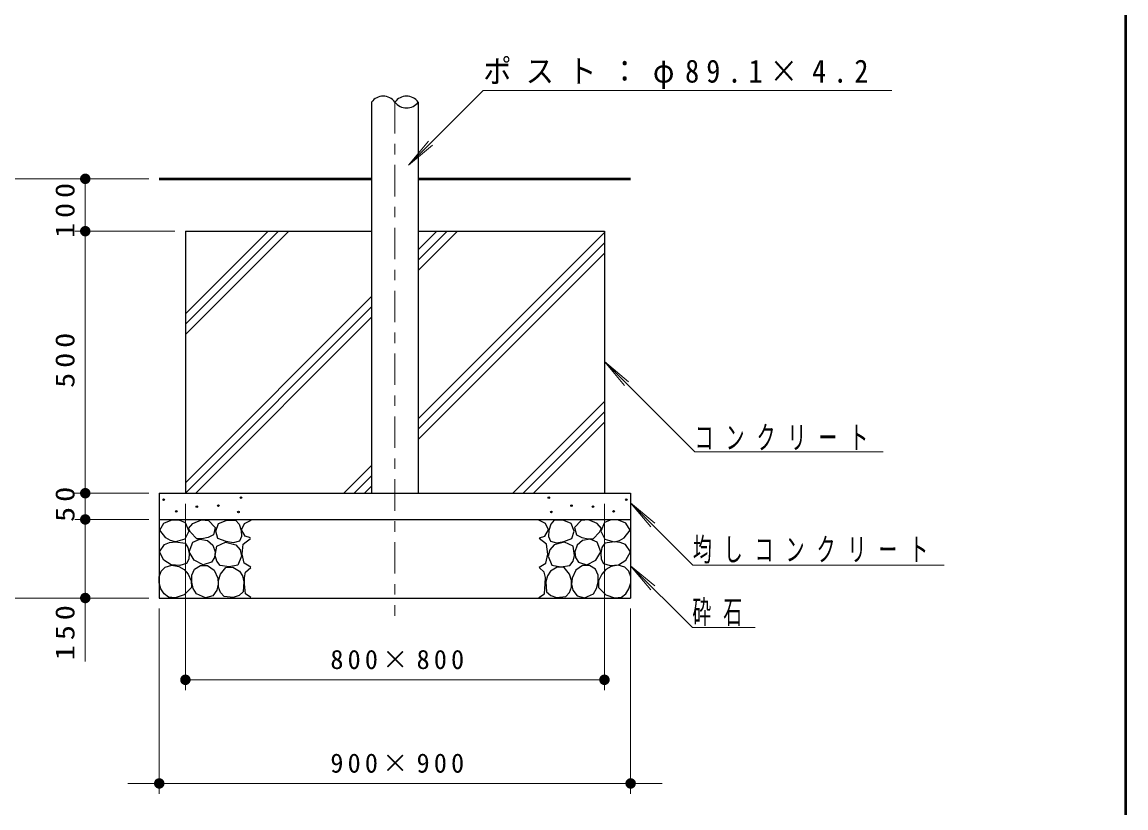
# Model space of a CAD drawing. Units: millimetres on the paper, with parts at other scales. Extents: x -385 to 0, y 0 to 267.
# Drawn here: x -105.4 to 0, y 58.5 to 133.5 of the extents above; entities that cross this region are included whole.
import ezdxf

# ---------------------------------------------------------------- set-up
doc = ezdxf.new("R2010")
doc.units = ezdxf.units.MM
doc.linetypes.add('USER2', pattern=[6, 3, -1, 1, -1])
doc.layers.add('LY_1', color=7, linetype='Continuous', lineweight=13)
doc.styles.add('ＭＳ ゴシック', font='')
doc.styles.get('ＭＳ ゴシック').set_extended_font_data('MS Gothic')

# ---------------------------------------------------------------- blocks, each defined once
blk = doc.blocks.new('filled_dot')
at = {"color": 0, "linetype": 'Continuous', "lineweight": -2, "const_width": 1.25}
blk.add_lwpolyline([(-0.625, 0, 1), (0.625, 0, 1)], format="xyb", close=True, dxfattribs=at)

msp = doc.modelspace()

# ---------------------------------------------------------------- linework, layer by layer
at = {"layer": 'LY_1', "lineweight": 50}
for p, q in [((0, 0), (0, 267)), ((-92.28, 118.547), (-72.008, 118.547)), ((-67.553, 118.547), (-47.28, 118.547))]:
    msp.add_line(p, q, dxfattribs=at)
at = {"layer": 'LY_1'}
for p, q in [((-61.348, 126.978), (-68.489, 119.837)), ((-61.348, 126.978), (-22.348, 126.978)), ((-68.489, 119.837), (-66.561, 122.135)), ((-68.489, 119.837), (-66.191, 121.765)), ((-93.28, 118.547), (-108.981, 118.547)), ((-99.341, 113.547), (-99.341, 118.547)), ((-90.78, 113.547), (-100.341, 113.547)), ((-99.341, 88.547), (-99.341, 113.547)), ((-89.78, 103.684), (-79.917, 113.547)), ((-89.78, 104.674), (-80.907, 113.547)), ((-89.78, 105.664), (-81.897, 113.547)), ((-67.553, 109.79), (-63.795, 113.547)), ((-67.553, 110.78), (-64.785, 113.547)), ((-67.553, 111.77), (-65.775, 113.547)), ((-67.553, 95.647), (-49.78, 113.42)), ((-67.553, 94.658), (-49.78, 112.43)), ((-67.553, 93.668), (-49.78, 111.44)), ((-89.78, 89.542), (-72.008, 107.315)), ((-89.78, 88.552), (-72.008, 106.325)), ((-88.795, 88.547), (-72.008, 105.335)), ((-49.78, 101.108), (-47.852, 98.81)), ((-49.78, 101.108), (-47.482, 99.179)), ((-41.164, 92.492), (-49.78, 101.108)), ((-58.531, 88.547), (-49.78, 97.298)), ((-57.541, 88.547), (-49.78, 96.308)), ((-56.551, 88.547), (-49.78, 95.318)), ((-41.164, 92.492), (-23.164, 92.492)), ((-74.653, 88.547), (-72.008, 91.192)), ((-73.663, 88.547), (-72.008, 90.203)), ((-93.28, 88.547), (-100.341, 88.547)), ((-99.341, 86.047), (-99.341, 88.547)), ((-72.673, 88.547), (-72.008, 89.213)), ((-89.78, 87.547), (-89.78, 69.744)), ((-49.78, 87.547), (-49.78, 69.744)), ((-47.28, 87.63), (-45.352, 85.332)), ((-47.28, 87.63), (-44.982, 85.701)), ((-41.336, 81.685), (-47.28, 87.63)), ((-93.28, 86.047), (-100.341, 86.047)), ((-99.341, 72.478), (-99.341, 86.047)), ((-47.28, 81.628), (-45.352, 79.33)), ((-47.28, 81.628), (-44.982, 79.699)), ((-41.388, 75.736), (-47.28, 81.628)), ((-41.336, 81.685), (-17.336, 81.685)), ((-93.28, 78.547), (-108.981, 78.547)), ((-92.28, 77.547), (-92.28, 59.856)), ((-47.28, 77.547), (-47.28, 59.856)), ((-41.388, 75.736), (-35.388, 75.736)), ((-49.78, 70.744), (-89.78, 70.744)), ((-44.28, 60.856), (-95.28, 60.856))]:
    msp.add_line(p, q, dxfattribs=at)
at = {"layer": 'LY_1', "lineweight": 25}
for p, q in [((-72.008, 125.873), (-72.008, 88.547)), ((-67.553, 125.873), (-67.553, 88.547)), ((-89.78, 113.547), (-72.008, 113.547)), ((-89.78, 113.547), (-89.78, 88.547)), ((-67.553, 113.547), (-49.78, 113.547)), ((-49.78, 113.547), (-49.78, 88.547)), ((-92.28, 88.547), (-47.28, 88.547)), ((-92.28, 88.547), (-92.28, 78.547)), ((-47.28, 88.547), (-47.28, 78.547)), ((-92.28, 86.047), (-47.28, 86.047)), ((-92.28, 78.547), (-47.28, 78.547))]:
    msp.add_line(p, q, dxfattribs=at)
at = {"layer": 'LY_1', "linetype": 'USER2'}
msp.add_line((-69.78, 125.873), (-69.78, 76.855), dxfattribs=at)
at = {"layer": 'LY_1', "lineweight": 25}
for points in [[(-90.72, 83.912), (-91.202, 84.041), (-91.662, 84.289), (-92.228, 85.011), (-91.835, 85.687), (-91.128, 85.969), (-90.414, 86), (-89.794, 85.75), (-89.448, 84.933), (-89.825, 84.163)], [(-88.226, 84.206), (-88.706, 84.193), (-89.303, 84.816), (-89.484, 85.18), (-89.082, 85.647), (-88.251, 86.023), (-87.564, 85.932), (-86.928, 85.271), (-87.096, 84.583), (-87.616, 84.336)], [(-85.903, 83.928), (-86.677, 84.226), (-86.876, 84.941), (-86.618, 85.656), (-85.903, 85.954), (-84.989, 85.974), (-84.648, 85.594), (-84.473, 85.001), (-84.443, 84.409), (-84.632, 83.968), (-85.219, 83.804)], [(-53.658, 83.928), (-52.883, 84.226), (-52.684, 84.941), (-52.943, 85.656), (-53.658, 85.954), (-54.571, 85.974), (-54.913, 85.594), (-55.088, 85.001), (-55.117, 84.409), (-54.929, 83.968), (-54.342, 83.804)], [(-51.335, 84.206), (-50.855, 84.193), (-50.258, 84.816), (-50.076, 85.18), (-50.479, 85.647), (-51.309, 86.023), (-51.997, 85.932), (-52.633, 85.271), (-52.464, 84.583), (-51.945, 84.336)], [(-48.84, 83.912), (-48.358, 84.041), (-47.898, 84.289), (-47.333, 85.011), (-47.725, 85.687), (-48.432, 85.969), (-49.147, 86), (-49.767, 85.75), (-50.113, 84.933), (-49.736, 84.163)], [(-91.128, 81.727), (-91.835, 82.151), (-92.259, 82.952), (-91.788, 83.643), (-91.291, 83.847), (-90.736, 83.91), (-89.809, 83.769), (-89.536, 83.371), (-89.432, 82.811), (-89.457, 82.25), (-89.684, 81.837), (-90.327, 81.664)], [(-88.086, 81.712), (-88.95, 82.144), (-89.426, 82.966), (-89.08, 83.874), (-88.41, 84.164), (-87.675, 84.047), (-87.163, 83.595), (-86.94, 82.944), (-87.014, 82.404), (-87.307, 81.971)], [(-85.605, 81.52), (-86.479, 81.659), (-86.796, 82.062), (-86.936, 82.612), (-86.797, 83.486), (-85.965, 83.865), (-84.969, 83.625), (-84.552, 83.153), (-84.413, 82.533), (-84.771, 81.679)], [(-53.956, 81.52), (-53.082, 81.659), (-52.765, 82.062), (-52.625, 82.612), (-52.764, 83.486), (-53.596, 83.865), (-54.591, 83.625), (-55.008, 83.153), (-55.147, 82.533), (-54.79, 81.679)], [(-51.475, 81.712), (-50.61, 82.144), (-50.135, 82.966), (-50.481, 83.874), (-51.151, 84.164), (-51.886, 84.047), (-52.397, 83.595), (-52.621, 82.944), (-52.546, 82.404), (-52.253, 81.971)], [(-48.432, 81.727), (-47.725, 82.151), (-47.301, 82.952), (-47.773, 83.643), (-48.27, 83.847), (-48.825, 83.91), (-49.751, 83.769), (-50.024, 83.371), (-50.128, 82.811), (-50.103, 82.25), (-49.877, 81.837), (-49.233, 81.664)], [(-90.751, 78.571), (-91.395, 78.633), (-91.821, 78.949), (-92.118, 79.419), (-92.294, 79.982), (-92.291, 80.565), (-92.098, 81.102), (-91.725, 81.507), (-91.086, 81.682), (-90.406, 81.554), (-89.915, 81.258), (-89.527, 80.816), (-89.219, 80.182), (-89.212, 79.544), (-89.903, 78.853)], [(-87.869, 78.551), (-88.734, 78.961), (-89.035, 79.456), (-89.167, 80.064), (-89.167, 80.73), (-88.929, 81.296), (-88.357, 81.648), (-87.675, 81.664), (-87.044, 81.196), (-86.702, 80.431), (-86.648, 79.857), (-86.767, 79.307), (-87.178, 78.745)], [(-85.208, 78.596), (-86.082, 78.695), (-86.448, 79.073), (-86.638, 79.589), (-86.637, 80.213), (-86.439, 80.821), (-85.923, 81.456), (-85.257, 81.479), (-84.632, 81.118), (-84.336, 80.656), (-84.195, 80.106), (-84.254, 79.152), (-84.66, 78.785)], [(-54.353, 78.596), (-53.479, 78.695), (-53.112, 79.073), (-52.923, 79.589), (-52.924, 80.213), (-53.121, 80.821), (-53.638, 81.456), (-54.304, 81.479), (-54.929, 81.118), (-55.224, 80.656), (-55.366, 80.106), (-55.306, 79.152), (-54.9, 78.785)], [(-51.691, 78.551), (-50.826, 78.961), (-50.525, 79.456), (-50.394, 80.064), (-50.393, 80.73), (-50.632, 81.296), (-51.204, 81.648), (-51.886, 81.664), (-52.516, 81.196), (-52.859, 80.431), (-52.913, 79.857), (-52.794, 79.307), (-52.383, 78.745)], [(-48.809, 78.571), (-48.165, 78.633), (-47.74, 78.949), (-47.443, 79.419), (-47.267, 79.982), (-47.27, 80.565), (-47.463, 81.102), (-47.835, 81.507), (-48.475, 81.682), (-49.155, 81.554), (-49.645, 81.258), (-50.034, 80.816), (-50.342, 80.182), (-50.348, 79.544), (-49.657, 78.853)]]:
    msp.add_lwpolyline(points, close=True, dxfattribs=at)
for points in [[(-83.577, 84.303), (-84.08, 84.444), (-84.425, 85.041), (-84.143, 85.669), (-83.515, 85.983)], [(-55.983, 84.303), (-55.481, 84.444), (-55.135, 85.041), (-55.418, 85.669), (-56.046, 85.983)], [(-83.546, 81.492), (-84.174, 81.869), (-84.378, 82.732), (-84.253, 83.69), (-83.562, 84.24)], [(-56.015, 81.492), (-55.386, 81.869), (-55.182, 82.732), (-55.308, 83.69), (-55.999, 84.24)], [(-83.53, 78.602), (-84.049, 78.963), (-84.127, 79.906), (-84.145, 80.501), (-84.033, 81.021), (-83.546, 81.445)], [(-56.03, 78.602), (-55.512, 78.963), (-55.434, 79.906), (-55.416, 80.501), (-55.528, 81.021), (-56.015, 81.445)]]:
    msp.add_lwpolyline(points, dxfattribs=at)
for centre in [(-91.866, 87.922), (-84.468, 88.124), (-55.093, 88.124), (-47.694, 87.922), (-90.658, 86.815), (-88.695, 87.268), (-86.632, 87.369), (-84.719, 86.765), (-54.841, 86.765), (-52.929, 87.369), (-50.865, 87.268), (-48.902, 86.815)]:
    msp.add_circle(centre, 0.075, dxfattribs=at)
for centre, start, end in [((-70.894, 125.052), 36.40878, 143.59122), ((-68.667, 125.052), 36.40878, 143.59122), ((-68.667, 126.694), 216.40878, 323.59122)]:
    msp.add_arc(centre, 1.384, start, end, dxfattribs=at)

# ---------------------------------------------------------------- block references
at = {"layer": 'LY_1', "xscale": 0.4, "yscale": 0.4}
for p, rotation in [((-99.341, 118.547), 270), ((-99.341, 113.547), 90), ((-99.341, 113.547), 270), ((-99.341, 88.547), 90), ((-99.341, 88.547), 270), ((-99.341, 86.047), 90), ((-99.341, 86.047), 270), ((-99.341, 78.547), 90), ((-49.78, 70.744), 180), ((-92.28, 60.856), 180)]:
    msp.add_blockref('filled_dot', p, dxfattribs=dict(at, rotation=rotation))
for p in [(-89.78, 70.744), (-47.28, 60.856)]:
    msp.add_blockref('filled_dot', p, dxfattribs=at)

# ---------------------------------------------------------------- texts
at = {"layer": 'LY_1', "style": 'ＭＳ ゴシック'}
for s, insert, char_height, attachment_point in [('\\T1.5;\\W0.9;ポスト：φ89.1×4.2', (-61.348, 127.128), 2.199, 7), ('\\T1.64;\\W0.6;コンクリート', (-41.164, 92.642), 2.199, 7), ('\\T1.64;\\W0.6;均しコンクリート', (-41.336, 81.835), 2.199, 7), ('\\T1.64;\\W0.6;砕石', (-41.388, 75.886), 2.199, 7), ('\\T1.32;800×800', (-69.36, 71.744), 1.833, 8), ('\\T1.32;900×900', (-69.36, 61.856), 1.833, 8)]:
    msp.add_mtext(s, dxfattribs=dict(at, insert=insert, char_height=char_height, attachment_point=attachment_point))
at = {"layer": 'LY_1', "char_height": 1.833, "attachment_point": 8, "rotation": 90, "style": 'ＭＳ ゴシック'}
for s, insert in [('\\T1.33;\\W1.15;100', (-100.341, 115.765)), ('\\T1.33;\\W1.15;500', (-100.341, 101.464)), ('\\T1.34;\\W1.15;50', (-100.341, 87.725)), ('\\T1.33;\\W1.15;150', (-100.341, 75.478))]:
    msp.add_mtext(s, dxfattribs=dict(at, insert=insert))

doc.saveas('drawing.dxf')
